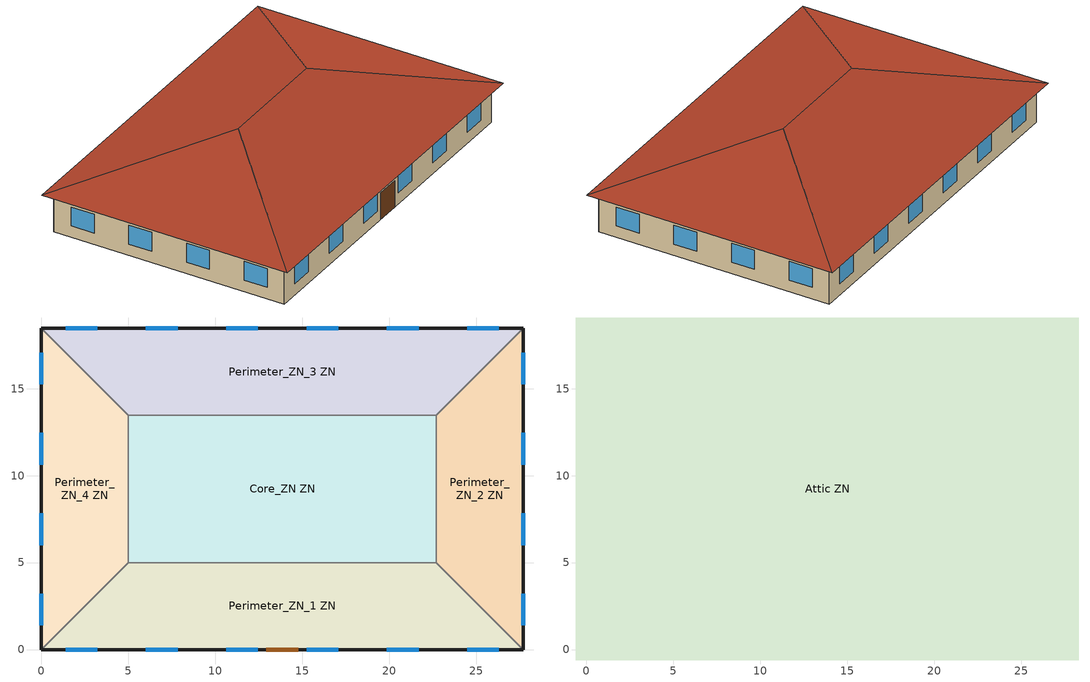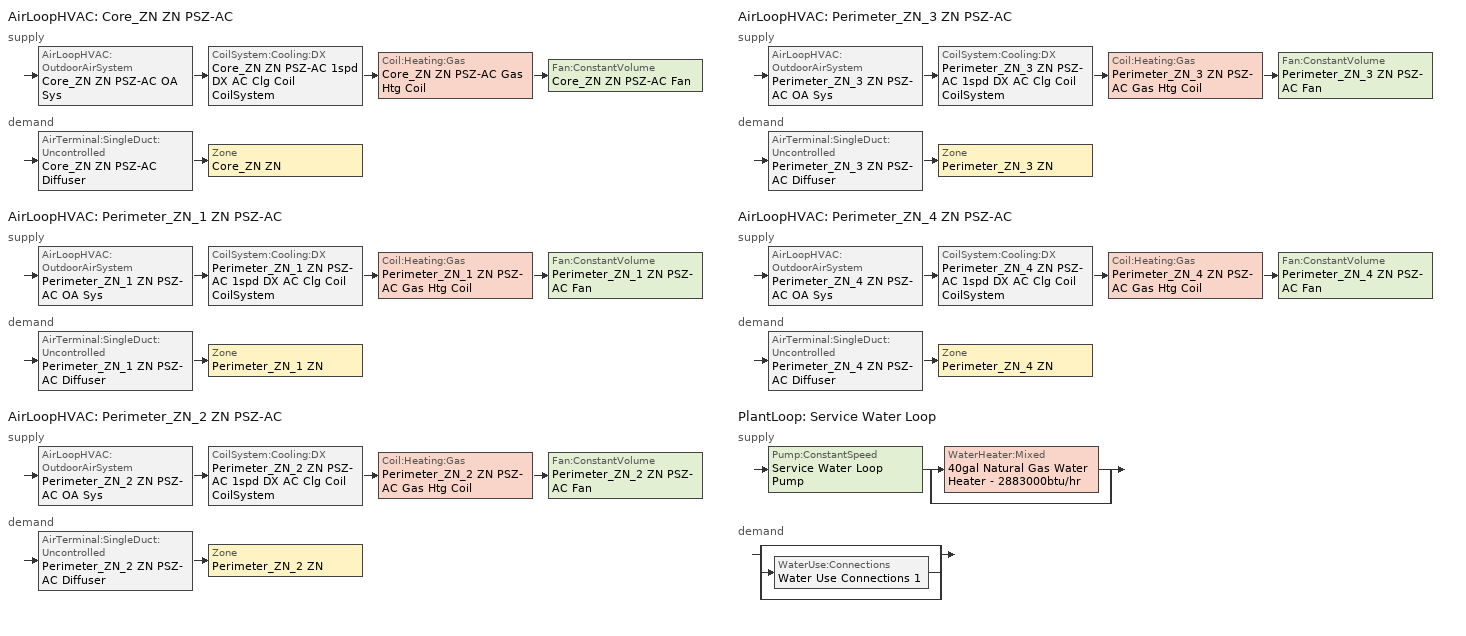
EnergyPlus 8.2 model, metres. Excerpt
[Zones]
Core_ZN ZN
 floor ground (ExtSlabCarpet 4in ClimateZone 1-8): 22.69,13.46 22.69,5 5,5 5,13.46 z0
 wall to Perimeter_ZN_2 ZN (Interior Wall): 22.69,5 22.69,13.46 z0:3.05
 wall to Perimeter_ZN_3 ZN (Interior Wall): 22.69,13.46 5,13.46 z0:3.05
 wall to Perimeter_ZN_1 ZN (Interior Wall): 5,5 22.69,5 z0:3.05
 wall to Perimeter_ZN_4 ZN (Interior Wall): 5,13.46 5,5 z0:3.05
Perimeter_ZN_1 ZN
 floor ground (ExtSlabCarpet 4in ClimateZone 1-8): 22.69,5 27.69,0 0,0 5,5 z0
 wall outside (CBECS 1980-2004 ExtWall Mass ClimateZone 3b LAX): 0,0 27.69,0 z0:3.05
 wall to Perimeter_ZN_2 ZN (Interior Wall): 27.69,0 22.69,5 z0:3.05
 wall to Perimeter_ZN_4 ZN (Interior Wall): 5,5 0,0 z0:3.05
 window (CBECS 1980-2004 ExtWindow ClimateZone 3b LAX): 1.39,0 3.22,0 / 6.01,0 7.84,0 / 10.62,0 12.45,0 / 15.24,0 17.07,0 / 19.85,0 21.68,0 / 24.47,0 26.3,0 z0.9:2.42
 door (Exterior Door): 12.93,0 14.76,0 z0:2.13
Perimeter_ZN_2 ZN
 floor ground (ExtSlabCarpet 4in ClimateZone 1-8): 27.69,18.46 27.69,0 22.69,5 22.69,13.46 z0
 wall outside (CBECS 1980-2004 ExtWall Mass ClimateZone 3b LAX): 27.69,0 27.69,18.46 z0:3.05
 wall to Perimeter_ZN_3 ZN (Interior Wall): 27.69,18.46 22.69,13.46 z0:3.05
 window (CBECS 1980-2004 ExtWindow ClimateZone 3b LAX): 27.69,1.39 27.69,3.22 / 27.69,6.01 27.69,7.84 / 27.69,10.62 27.69,12.45 / 27.69,15.24 27.69,17.07 z0.9:2.42
Perimeter_ZN_3 ZN
 floor ground (ExtSlabCarpet 4in ClimateZone 1-8): 27.69,18.46 22.69,13.46 5,13.46 0,18.46 z0
 wall outside (CBECS 1980-2004 ExtWall Mass ClimateZone 3b LAX): 27.69,18.46 0,18.46 z0:3.05
 wall to Perimeter_ZN_4 ZN (Interior Wall): 0,18.46 5,13.46 z0:3.05
 window (CBECS 1980-2004 ExtWindow ClimateZone 3b LAX): 26.3,18.46 24.47,18.46 / 21.68,18.46 19.85,18.46 / 17.07,18.46 15.24,18.46 / 12.45,18.46 10.62,18.46 / 7.84,18.46 6.01,18.46 / 3.22,18.46 1.39,18.46 z0.9:2.42
Perimeter_ZN_4 ZN
 floor ground (ExtSlabCarpet 4in ClimateZone 1-8): 0,18.46 5,13.46 5,5 0,0 z0
 wall outside (CBECS 1980-2004 ExtWall Mass ClimateZone 3b LAX): 0,18.46 0,0 z0:3.05
 window (CBECS 1980-2004 ExtWindow ClimateZone 3b LAX): 0,17.07 0,15.24 / 0,12.45 0,10.62 / 0,7.84 0,6.01 / 0,3.22 0,1.39 z0.9:2.42
Attic ZN
 floor outside (ExtSlabCarpet 4in ClimateZone 1-8): 28.29,19.06 28.29,-0.6 27.69,0 27.69,18.46 z3.05; 28.29,19.06 27.69,18.46 0,18.46 -0.6,19.06 z3.05; 27.69,0 28.29,-0.6 -0.6,-0.6 0,0 z3.05; -0.6,19.06 0,18.46 0,0 -0.6,-0.6 z3.05
 floor to Core_ZN ZN (Interior Floor): 22.69,13.46 22.69,5 5,5 5,13.46 z3.05
 floor to Perimeter_ZN_2 ZN (Interior Floor): 27.69,18.46 27.69,0 22.69,5 22.69,13.46 z3.05
 floor to Perimeter_ZN_3 ZN (Interior Floor): 27.69,18.46 22.69,13.46 5,13.46 0,18.46 z3.05
 floor to Perimeter_ZN_1 ZN (Interior Floor): 22.69,5 27.69,0 0,0 5,5 z3.05
 floor to Perimeter_ZN_4 ZN (Interior Floor): 0,18.46 5,13.46 5,5 0,0 z3.05
 roof outside (CBECS 1980-2004 ExtRoof IEAD ClimateZone 3b LAX): 18.46,9.23,6.33 28.29,-0.6,3.05 28.29,19.06,3.05; 18.46,9.23,6.33 28.29,19.06,3.05 -0.6,19.06,3.05 9.23,9.23,6.33; 9.23,9.23,6.33 -0.6,-0.6,3.05 28.29,-0.6,3.05 18.46,9.23,6.33; 9.23,9.23,6.33 -0.6,19.06,3.05 -0.6,-0.6,3.05
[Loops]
AirLoopHVAC 'Core_ZN ZN PSZ-AC'
 supply: AirLoopHVAC:OutdoorAirSystem 'Core_ZN ZN PSZ-AC OA Sys' > CoilSystem:Cooling:DX 'Core_ZN ZN PSZ-AC 1spd DX AC Clg Coil CoilSystem' > Coil:Heating:Gas 'Core_ZN ZN PSZ-AC Gas Htg Coil' > Fan:ConstantVolume 'Core_ZN ZN PSZ-AC Fan'
 demand: AirTerminal:SingleDuct:Uncontrolled 'Core_ZN ZN PSZ-AC Diffuser' > Zone 'Core_ZN ZN'
AirLoopHVAC 'Perimeter_ZN_1 ZN PSZ-AC'
 supply: AirLoopHVAC:OutdoorAirSystem 'Perimeter_ZN_1 ZN PSZ-AC OA Sys' > CoilSystem:Cooling:DX 'Perimeter_ZN_1 ZN PSZ-AC 1spd DX AC Clg Coil CoilSystem' > Coil:Heating:Gas 'Perimeter_ZN_1 ZN PSZ-AC Gas Htg Coil' > Fan:ConstantVolume 'Perimeter_ZN_1 ZN PSZ-AC Fan'
 demand: AirTerminal:SingleDuct:Uncontrolled 'Perimeter_ZN_1 ZN PSZ-AC Diffuser' > Zone 'Perimeter_ZN_1 ZN'
AirLoopHVAC 'Perimeter_ZN_2 ZN PSZ-AC'
 supply: AirLoopHVAC:OutdoorAirSystem 'Perimeter_ZN_2 ZN PSZ-AC OA Sys' > CoilSystem:Cooling:DX 'Perimeter_ZN_2 ZN PSZ-AC 1spd DX AC Clg Coil CoilSystem' > Coil:Heating:Gas 'Perimeter_ZN_2 ZN PSZ-AC Gas Htg Coil' > Fan:ConstantVolume 'Perimeter_ZN_2 ZN PSZ-AC Fan'
 demand: AirTerminal:SingleDuct:Uncontrolled 'Perimeter_ZN_2 ZN PSZ-AC Diffuser' > Zone 'Perimeter_ZN_2 ZN'
AirLoopHVAC 'Perimeter_ZN_3 ZN PSZ-AC'
 supply: AirLoopHVAC:OutdoorAirSystem 'Perimeter_ZN_3 ZN PSZ-AC OA Sys' > CoilSystem:Cooling:DX 'Perimeter_ZN_3 ZN PSZ-AC 1spd DX AC Clg Coil CoilSystem' > Coil:Heating:Gas 'Perimeter_ZN_3 ZN PSZ-AC Gas Htg Coil' > Fan:ConstantVolume 'Perimeter_ZN_3 ZN PSZ-AC Fan'
 demand: AirTerminal:SingleDuct:Uncontrolled 'Perimeter_ZN_3 ZN PSZ-AC Diffuser' > Zone 'Perimeter_ZN_3 ZN'
AirLoopHVAC 'Perimeter_ZN_4 ZN PSZ-AC'
 supply: AirLoopHVAC:OutdoorAirSystem 'Perimeter_ZN_4 ZN PSZ-AC OA Sys' > CoilSystem:Cooling:DX 'Perimeter_ZN_4 ZN PSZ-AC 1spd DX AC Clg Coil CoilSystem' > Coil:Heating:Gas 'Perimeter_ZN_4 ZN PSZ-AC Gas Htg Coil' > Fan:ConstantVolume 'Perimeter_ZN_4 ZN PSZ-AC Fan'
 demand: AirTerminal:SingleDuct:Uncontrolled 'Perimeter_ZN_4 ZN PSZ-AC Diffuser' > Zone 'Perimeter_ZN_4 ZN'
PlantLoop 'Service Water Loop'
 supply: Pump:ConstantSpeed 'Service Water Loop Pump' > split
  | WaterHeater:Mixed '40gal Natural Gas Water Heater - 2883000btu/hr'
  | bypass
 demand: split
  | bypass
  | WaterUse:Connections 'Water Use Connections 1'
  | bypass
[Building]
Small Office: North Axis {deg}=0; Terrain=City; Loads Convergence Tolerance Value=0.04; Temperature Convergence Tolerance Value {deltaC}=0.2; Solar Distribution=FullInteriorAndExterior; Maximum Number of Warmup Days=25; Minimum Number of Warmup Days=6
[Site:Location]
El Paso International Ap  Ut_TX_USA: Latitude {deg}=31.77; Longitude {deg}=-106.5; Time Zone {hr}=-7; Elevation {m}=1186
[Site:GroundTemperature:BuildingSurface]
19.527, 19.502, 19.536, 19.598, 20.002, 21.64, 22.225, 22.375, 21.449, 20.121, 19.802, 19.633
[Site:WaterMainsTemperature]
Calculation Method=Correlation; Annual Average Outdoor Air Temperature {C}=17.9417; Maximum Difference In Monthly Average Outdoor Air Temperatures {deltaC}=21.1
[SizingPeriod:DesignDay] Day of Month=21; Dry-Bulb Temperature Range Modifier Type=DefaultMultipliers; Humidity Condition Type=Wetbulb; Barometric Pressure {Pa}=87865; Rain Indicator=No; Snow Indicator=No; Daylight Saving Time Indicator=No
Name | Month | Day Type | Maximum Dry-Bulb Temperature {C} | Daily Dry-Bulb Temperature Range {deltaC} | Wetbulb or DewPoint at Maximum Dry-Bulb {C} | Wind Speed {m/s} | Wind Direction {deg} | Solar Model Indicator | ASHRAE Clear Sky Optical Depth for Beam Irradiance (taub) | ASHRAE Clear Sky Optical Depth for Diffuse Irradiance (taud) | Sky Clearness
El Paso International Ap  Ut Ann Clg .4% Condns DB=>MWB | 7 | SummerDesignDay | 38.1 | 13 | 18.1 | 3.9 | 280 | ASHRAETau | 0.605 | 1.547
El Paso International Ap  Ut Ann Clg .4% Condns WB=>MDB | 7 | SummerDesignDay | 30.1 | 13 | 21.3 | 3.9 | 280 | ASHRAETau | 0.605 | 1.547
El Paso International Ap  Ut Ann Htg 99.6% Condns DB | 12 | WinterDesignDay | -5.2 | 0 | -5.2 | 2.2 | 20 | ASHRAEClearSky |  |  | 0
[Material] Thermal Absorptance=0.9
Name | Roughness | Thickness {m} | Conductivity {W/m-K} | Density {kg/m3} | Specific Heat {J/kg-K} | Solar Absorptance | Visible Absorptance
1/2IN Gypsum | Smooth | 0.0127 | 0.16 | 784.9 | 830 | 0.4 | 0.4
1IN Stucco | Smooth | 0.0253 | 0.6918 | 1858 | 837 | 0.92 | 0.92
8IN CONCRETE HW RefBldg | Rough | 0.2032 | 1.311 | 2240 | 836.8 | 0.7 | 0.7
F08 Metal surface | Smooth | 0.0008 | 45.28 | 7824 | 500 | 0.7 | 0.7
F16 Acoustic tile | MediumSmooth | 0.0191 | 0.06 | 368 | 590 | 0.3 | 0.3
G01a 19mm gypsum board | MediumSmooth | 0.019 | 0.16 | 800 | 1090 | 0.4 | 0.4
I01 25mm insulation board | MediumRough | 0.0254 | 0.03 | 43 | 1210 | 0.6 | 0.6
IEAD NonRes Roof Insulation-1.76 | MediumRough | 0.0739805 | 0.049 | 265 | 836.8 | 0.7 | 0.7
M11 100mm lightweight concrete | MediumRough | 0.1016 | 0.53 | 1280 | 840 | 0.5 | 0.5
Mass NonRes Wall Insulation-0.61 | MediumRough | 0.00914642 | 0.049 | 265 | 836.8 | 0.7 | 0.7
MAT-CC05 4 HW CONCRETE | Rough | 0.1016 | 1.311 | 2240 | 836.8 | 0.85 | 0.85
Metal Decking | MediumSmooth | 0.0015 | 45.006 | 7680 | 418.4 | 0.6 | 0.6
Roof Membrane | VeryRough | 0.0095 | 0.16 | 1121.29 | 1460 | 0.7 | 0.7
[Material:AirGap]
Name | Thermal Resistance {m2-K/W}
F04 Wall air space resistance | 0.15
F05 Ceiling air space resistance | 0.18
[Material:NoMass]
CP02 CARPET PAD: Roughness=Smooth; Thermal Resistance {m2-K/W}=0.1; Thermal Absorptance=0.9; Solar Absorptance=0.8; Visible Absorptance=0.8
[WindowMaterial:SimpleGlazingSystem]
Fixed Window 5.84/0.44/0.27: U-Factor {W/m2-K}=5.84; Solar Heat Gain Coefficient=0.44; Visible Transmittance=0.27
[Construction]
CBECS 1980-2004 ExtRoof IEAD ClimateZone 3b LAX: Roof Membrane, IEAD NonRes Roof Insulation-1.76, Metal Decking
CBECS 1980-2004 ExtWall Mass ClimateZone 3b LAX: 1IN Stucco, 8IN CONCRETE HW RefBldg, Mass NonRes Wall Insulation-0.61, 1/2IN Gypsum
CBECS 1980-2004 ExtWindow ClimateZone 3b LAX: Fixed Window 5.84/0.44/0.27
Exterior Door: F08 Metal surface, I01 25mm insulation board
ExtSlabCarpet 4in ClimateZone 1-8: MAT-CC05 4 HW CONCRETE, CP02 CARPET PAD
Interior Floor: F16 Acoustic tile, F05 Ceiling air space resistance, M11 100mm lightweight concrete
Interior Wall: G01a 19mm gypsum board, F04 Wall air space resistance, G01a 19mm gypsum board
[Zone]
Name | Part of Total Floor Area
Attic ZN | No
Core_ZN ZN; Perimeter_ZN_1 ZN; Perimeter_ZN_2 ZN; Perimeter_ZN_3 ZN; Perimeter_ZN_4 ZN | Yes
[ZoneControl:Thermostat] Control Object Type 1=ThermostatSetpoint:DualSetpoint; Control Name 1=DOE Ref 1980-2004 - Office - WholeBuilding - Sm Office Thermostat
Name | Zone or ZoneList | Control Type Schedule
Core_ZN ZN Thermostat | Core_ZN ZN | Core_ZN ZN Thermostat Schedule
Perimeter_ZN_1 ZN Thermostat | Perimeter_ZN_1 ZN | Perimeter_ZN_1 ZN Thermostat Schedule
Perimeter_ZN_2 ZN Thermostat | Perimeter_ZN_2 ZN | Perimeter_ZN_2 ZN Thermostat Schedule
Perimeter_ZN_3 ZN Thermostat | Perimeter_ZN_3 ZN | Perimeter_ZN_3 ZN Thermostat Schedule
Perimeter_ZN_4 ZN Thermostat | Perimeter_ZN_4 ZN | Perimeter_ZN_4 ZN Thermostat Schedule
[ThermostatSetpoint:DualSetpoint]
DOE Ref 1980-2004 - Office - WholeBuilding - Sm Office Thermostat: Heating Setpoint Temperature Schedule=Small Office HtgSetp; Cooling Setpoint Temperature Schedule=Small Office ClgSetp
[AirTerminal:SingleDuct:Uncontrolled] Availability Schedule=Always On Discrete; Maximum Air Flow Rate {m3/s}=AutoSize
Core_ZN ZN PSZ-AC Diffuser; Perimeter_ZN_1 ZN PSZ-AC Diffuser; Perimeter_ZN_2 ZN PSZ-AC Diffuser; Perimeter_ZN_3 ZN PSZ-AC Diffuser; Perimeter_ZN_4 ZN PSZ-AC Diffuser
[Zone equipment]
Core_ZN ZN: Core_ZN ZN PSZ-AC Diffuser
Perimeter_ZN_1 ZN: Perimeter_ZN_1 ZN PSZ-AC Diffuser
Perimeter_ZN_2 ZN: Perimeter_ZN_2 ZN PSZ-AC Diffuser
Perimeter_ZN_3 ZN: Perimeter_ZN_3 ZN PSZ-AC Diffuser
Perimeter_ZN_4 ZN: Perimeter_ZN_4 ZN PSZ-AC Diffuser
[Sizing:Zone] Zone Cooling Design Supply Air Temperature Input Method=SupplyAirTemperature; Zone Cooling Design Supply Air Temperature {C}=14; Zone Heating Design Supply Air Temperature Input Method=SupplyAirTemperature; Zone Heating Design Supply Air Temperature {C}=40; Zone Cooling Design Supply Air Humidity Ratio {kgWater/kgDryAir}=0.0085; Zone Heating Design Supply Air Humidity Ratio {kgWater/kgDryAir}=0.008; Design Specification Outdoor Air Object=DOE Ref 1980-2004 - Office - WholeBuilding - Sm Office Ventilation; Cooling Design Air Flow Method=DesignDay; Cooling Design Air Flow Rate {m3/s}=0; Cooling Minimum Air Flow per Zone Floor Area {m3/s-m2}=0.000762; Cooling Minimum Air Flow {m3/s}=0; Cooling Minimum Air Flow Fraction=0; Heating Design Air Flow Method=DesignDay; Heating Design Air Flow Rate {m3/s}=0; Heating Maximum Air Flow per Zone Floor Area {m3/s-m2}=0.002032; Heating Maximum Air Flow {m3/s}=0.141576; Heating Maximum Air Flow Fraction=0.3
Name | Design Specification Zone Air Distribution Object
Core_ZN ZN | Core_ZN ZN Design Spec Zone Air Dist
Perimeter_ZN_1 ZN | Perimeter_ZN_1 ZN Design Spec Zone Air Dist
Perimeter_ZN_2 ZN | Perimeter_ZN_2 ZN Design Spec Zone Air Dist
Perimeter_ZN_3 ZN | Perimeter_ZN_3 ZN Design Spec Zone Air Dist
Perimeter_ZN_4 ZN | Perimeter_ZN_4 ZN Design Spec Zone Air Dist
[DesignSpecification:ZoneAirDistribution] Zone Air Distribution Effectiveness in Cooling Mode=1; Zone Air Distribution Effectiveness in Heating Mode=1
Core_ZN ZN Design Spec Zone Air Dist; Perimeter_ZN_1 ZN Design Spec Zone Air Dist; Perimeter_ZN_2 ZN Design Spec Zone Air Dist; Perimeter_ZN_3 ZN Design Spec Zone Air Dist; Perimeter_ZN_4 ZN Design Spec Zone Air Dist
[Controller:MechanicalVentilation] Availability Schedule=SmallOffice PSZ-AC OA Damper; Demand Controlled Ventilation=No; System Outdoor Air Method=ZoneSum; Design Specification Outdoor Air Object Name 1=DOE Ref 1980-2004 - Office - WholeBuilding - Sm Office Ventilation
Name | Zone Name 1 | Design Specification Zone Air Distribution Object Name 1
Controller Mechanical Ventilation 5 | Core_ZN ZN | Core_ZN ZN Design Spec Zone Air Dist
Controller Mechanical Ventilation 1 | Perimeter_ZN_1 ZN | Perimeter_ZN_1 ZN Design Spec Zone Air Dist
Controller Mechanical Ventilation 2 | Perimeter_ZN_2 ZN | Perimeter_ZN_2 ZN Design Spec Zone Air Dist
Controller Mechanical Ventilation 3 | Perimeter_ZN_3 ZN | Perimeter_ZN_3 ZN Design Spec Zone Air Dist
Controller Mechanical Ventilation 4 | Perimeter_ZN_4 ZN | Perimeter_ZN_4 ZN Design Spec Zone Air Dist
[DesignSpecification:OutdoorAir]
DOE Ref 1980-2004 - Office - WholeBuilding - Sm Office Ventilation: Outdoor Air Method=Sum; Outdoor Air Flow per Person {m3/s-person}=0.00943895; Outdoor Air Flow per Zone Floor Area {m3/s-m2}=0; Outdoor Air Flow per Zone {m3/s}=0; Outdoor Air Flow Air Changes per Hour {1/hr}=0
[AirLoopHVAC] Design Supply Air Flow Rate {m3/s}=AutoSize
Core_ZN ZN PSZ-AC; Perimeter_ZN_1 ZN PSZ-AC; Perimeter_ZN_2 ZN PSZ-AC; Perimeter_ZN_3 ZN PSZ-AC; Perimeter_ZN_4 ZN PSZ-AC
[Sizing:System] Type of Load to Size On=Sensible; Design Outdoor Air Flow Rate {m3/s}=Autosize; Minimum System Air Flow Ratio=1; Preheat Design Temperature {C}=7; Preheat Design Humidity Ratio {kgWater/kgDryAir}=0.008; Precool Design Temperature {C}=12.8; Precool Design Humidity Ratio {kgWater/kgDryAir}=0.008; Central Cooling Design Supply Air Temperature {C}=12.8; Central Heating Design Supply Air Temperature {C}=40; Sizing Option=Coincident; 100% Outdoor Air in Cooling=No; 100% Outdoor Air in Heating=No; Central Cooling Design Supply Air Humidity Ratio {kgWater/kgDryAir}=0.0085; Central Heating Design Supply Air Humidity Ratio {kgWater/kgDryAir}=0.008; Cooling Design Air Flow Method=DesignDay; Cooling Design Air Flow Rate {m3/s}=0; Heating Design Air Flow Method=DesignDay; Heating Design Air Flow Rate {m3/s}=0; System Outdoor Air Method=ZoneSum
Core_ZN ZN PSZ-AC; Perimeter_ZN_1 ZN PSZ-AC; Perimeter_ZN_2 ZN PSZ-AC; Perimeter_ZN_3 ZN PSZ-AC; Perimeter_ZN_4 ZN PSZ-AC
[AvailabilityManager:NightCycle] Applicability Schedule=Always On Discrete; Fan Schedule=SmallOffice PSZ-AC Operation; Control Type=CycleOnAny; Thermostat Tolerance {deltaC}=1; Cycling Run Time {s}=3600
Core_ZN ZN PSZ-AC NightCycle Manager; Perimeter_ZN_1 ZN PSZ-AC NightCycle Manager; Perimeter_ZN_2 ZN PSZ-AC NightCycle Manager; Perimeter_ZN_3 ZN PSZ-AC NightCycle Manager; Perimeter_ZN_4 ZN PSZ-AC NightCycle Manager
[Controller:OutdoorAir] Minimum Outdoor Air Flow Rate {m3/s}=Autosize; Maximum Outdoor Air Flow Rate {m3/s}=Autosize; Economizer Control Type=NoEconomizer; Economizer Control Action Type=ModulateFlow; Economizer Maximum Limit Dry-Bulb Temperature {C}=28; Economizer Maximum Limit Enthalpy {J/kg}=64000; Economizer Minimum Limit Dry-Bulb Temperature {C}=-100; Lockout Type=NoLockout; Minimum Limit Type=FixedMinimum; Minimum Outdoor Air Schedule=SmallOffice PSZ-AC OA Damper; High Humidity Control=No; Control High Indoor Humidity Based on Outdoor Humidity Ratio=Yes; Heat Recovery Bypass Control Type=BypassWhenWithinEconomizerLimits
Name | Mechanical Ventilation Controller
Controller Outdoor Air 5 | Controller Mechanical Ventilation 5
Controller Outdoor Air 1 | Controller Mechanical Ventilation 1
Controller Outdoor Air 2 | Controller Mechanical Ventilation 2
Controller Outdoor Air 3 | Controller Mechanical Ventilation 3
Controller Outdoor Air 4 | Controller Mechanical Ventilation 4
[AvailabilityManager:Scheduled] Schedule=Always On Discrete
Core_ZN ZN PSZ-AC OA Sys Availability Manager; Perimeter_ZN_1 ZN PSZ-AC OA Sys Availability Manager; Perimeter_ZN_2 ZN PSZ-AC OA Sys Availability Manager; Perimeter_ZN_3 ZN PSZ-AC OA Sys Availability Manager; Perimeter_ZN_4 ZN PSZ-AC OA Sys Availability Manager
[SetpointManager:MixedAir] Control Variable=Temperature
Setpoint Manager Mixed Air 1; Setpoint Manager Mixed Air 2; Setpoint Manager Mixed Air 3; Setpoint Manager Mixed Air 4; Setpoint Manager Mixed Air 5; Setpoint Manager Mixed Air 6; Setpoint Manager Mixed Air 7; Setpoint Manager Mixed Air 8; Setpoint Manager Mixed Air 9; Setpoint Manager Mixed Air 10; Setpoint Manager Mixed Air 11; Setpoint Manager Mixed Air 12; Setpoint Manager Mixed Air 13; Setpoint Manager Mixed Air 14; Setpoint Manager Mixed Air 15
[CoilSystem:Cooling:DX] Availability Schedule=Always On Discrete
Name | Cooling Coil
Core_ZN ZN PSZ-AC 1spd DX AC Clg Coil CoilSystem | Core_ZN ZN PSZ-AC 1spd DX AC Clg Coil
Perimeter_ZN_1 ZN PSZ-AC 1spd DX AC Clg Coil CoilSystem | Perimeter_ZN_1 ZN PSZ-AC 1spd DX AC Clg Coil
Perimeter_ZN_2 ZN PSZ-AC 1spd DX AC Clg Coil CoilSystem | Perimeter_ZN_2 ZN PSZ-AC 1spd DX AC Clg Coil
Perimeter_ZN_3 ZN PSZ-AC 1spd DX AC Clg Coil CoilSystem | Perimeter_ZN_3 ZN PSZ-AC 1spd DX AC Clg Coil
Perimeter_ZN_4 ZN PSZ-AC 1spd DX AC Clg Coil CoilSystem | Perimeter_ZN_4 ZN PSZ-AC 1spd DX AC Clg Coil
[Coil:Cooling:DX:SingleSpeed] Availability Schedule=Always On Discrete; Gross Rated Total Cooling Capacity {W}=Autosize; Gross Rated Sensible Heat Ratio=Autosize; Gross Rated Cooling COP {W/W}=3; Rated Air Flow Rate {m3/s}=Autosize; Rated Evaporator Fan Power Per Volume Flow Rate {W/(m3/s)}=773.3; Condenser Type=AirCooled; Evaporative Condenser Effectiveness=0; Crankcase Heater Capacity {W}=0; Maximum Outdoor Dry-Bulb Temperature for Crankcase Heater Operation {C}=0; Basin Heater Capacity {W/K}=0; Basin Heater Setpoint Temperature {C}=10
Name | Total Cooling Capacity Function of Temperature Curve | Total Cooling Capacity Function of Flow Fraction Curve | Energy Input Ratio Function of Temperature Curve | Energy Input Ratio Function of Flow Fraction Curve | Part Load Fraction Correlation Curve
Core_ZN ZN PSZ-AC 1spd DX AC Clg Coil | Curve Biquadratic 9 | Curve Quadratic 13 | Curve Biquadratic 10 | Curve Quadratic 14 | Curve Quadratic 15
Perimeter_ZN_1 ZN PSZ-AC 1spd DX AC Clg Coil | Curve Biquadratic 1 | Curve Quadratic 1 | Curve Biquadratic 2 | Curve Quadratic 2 | Curve Quadratic 3
Perimeter_ZN_2 ZN PSZ-AC 1spd DX AC Clg Coil | Curve Biquadratic 3 | Curve Quadratic 4 | Curve Biquadratic 4 | Curve Quadratic 5 | Curve Quadratic 6
Perimeter_ZN_3 ZN PSZ-AC 1spd DX AC Clg Coil | Curve Biquadratic 5 | Curve Quadratic 7 | Curve Biquadratic 6 | Curve Quadratic 8 | Curve Quadratic 9
Perimeter_ZN_4 ZN PSZ-AC 1spd DX AC Clg Coil | Curve Biquadratic 7 | Curve Quadratic 10 | Curve Biquadratic 8 | Curve Quadratic 11 | Curve Quadratic 12
[Coil:Heating:Gas] Availability Schedule=Always On Discrete; Gas Burner Efficiency=0.8; Nominal Capacity {W}=AutoSize; Parasitic Electric Load {W}=0; Parasitic Gas Load {W}=0
Core_ZN ZN PSZ-AC Gas Htg Coil; Perimeter_ZN_1 ZN PSZ-AC Gas Htg Coil; Perimeter_ZN_2 ZN PSZ-AC Gas Htg Coil; Perimeter_ZN_3 ZN PSZ-AC Gas Htg Coil; Perimeter_ZN_4 ZN PSZ-AC Gas Htg Coil
[Fan:ConstantVolume] Availability Schedule=SmallOffice PSZ-AC Operation; Fan Total Efficiency=0.54; Pressure Rise {Pa}=622.722; Maximum Flow Rate {m3/s}=AutoSize; Motor Efficiency=0.9; Motor In Airstream Fraction=1
Core_ZN ZN PSZ-AC Fan; Perimeter_ZN_1 ZN PSZ-AC Fan; Perimeter_ZN_2 ZN PSZ-AC Fan; Perimeter_ZN_3 ZN PSZ-AC Fan; Perimeter_ZN_4 ZN PSZ-AC Fan
[SetpointManager:SingleZone:Reheat] Control Variable=Temperature; Minimum Supply Air Temperature {C}=10; Maximum Supply Air Temperature {C}=50
Name | Control Zone
Setpoint Manager Single Zone Reheat 5 | Core_ZN ZN
Setpoint Manager Single Zone Reheat 1 | Perimeter_ZN_1 ZN
Setpoint Manager Single Zone Reheat 2 | Perimeter_ZN_2 ZN
Setpoint Manager Single Zone Reheat 3 | Perimeter_ZN_3 ZN
Setpoint Manager Single Zone Reheat 4 | Perimeter_ZN_4 ZN
[PlantLoop]
Service Water Loop: Fluid Type=Water; Plant Equipment Operation Scheme=Service Water Loop Operation Scheme List; Maximum Loop Temperature {C}=100; Minimum Loop Temperature {C}=0; Maximum Loop Flow Rate {m3/s}=Autosize; Minimum Loop Flow Rate {m3/s}=0; Plant Loop Volume {m3}=Autocalculate; Load Distribution Scheme=Optimal
[PlantEquipmentOperationSchemes]
Service Water Loop Operation Scheme List: Control Scheme Object Type 1=PlantEquipmentOperation:HeatingLoad; Control Scheme Name 1=Service Water Loop Heating Operation Scheme; Control Scheme Schedule Name 1=Always On Discrete
[PlantEquipmentOperation:HeatingLoad]
Service Water Loop Heating Operation Scheme: Load Range Lower Limit 1 {W}=0; Load Range Upper Limit 1 {W}=1000000000; Range Equipment List Name 1=Service Water Loop Heating Equipment List
[PlantEquipmentList]
Service Water Loop Heating Equipment List: WaterHeater:Mixed, 40gal Natural Gas Water Heater - 2883000btu/hr
[Sizing:Plant]
Service Water Loop: Loop Type=Heating; Design Loop Exit Temperature {C}=60; Loop Design Temperature Difference {deltaC}=5
[Pump:ConstantSpeed]
Service Water Loop Pump: Rated Flow Rate {m3/s}=Autosize; Rated Pump Head {Pa}=0.001; Rated Power Consumption {W}=Autosize; Motor Efficiency=0.3; Fraction of Motor Inefficiencies to Fluid Stream=0; Pump Control Type=Intermittent
[WaterHeater:Mixed]
40gal Natural Gas Water Heater - 2883000btu/hr: Tank Volume {m3}=0.151416; Setpoint Temperature Schedule=Hot Water Loop Temp - 140F; Deadband Temperature Difference {deltaC}=2; Maximum Temperature Limit {C}=82.2222; Heater Control Type=Cycle; Heater Maximum Capacity {W}=844924; Heater Ignition Minimum Flow Rate {m3/s}=0; Heater Ignition Delay {s}=0; Heater Fuel Type=NaturalGas; Heater Thermal Efficiency=0.78; Off Cycle Parasitic Fuel Consumption Rate {W}=20; Off Cycle Parasitic Fuel Type=NaturalGas; Off Cycle Parasitic Heat Fraction to Tank=0.8; On Cycle Parasitic Fuel Consumption Rate {W}=0; On Cycle Parasitic Fuel Type=NaturalGas; On Cycle Parasitic Heat Fraction to Tank=0; Ambient Temperature Indicator=Schedule; Ambient Temperature Schedule=Water Heater Ambient Temp Schedule - 70F; Off Cycle Loss Coefficient to Ambient Temperature {W/K}=6; Off Cycle Loss Fraction to Zone=1; On Cycle Loss Coefficient to Ambient Temperature {W/K}=6; On Cycle Loss Fraction to Zone=1; Use Side Effectiveness=1; Source Side Effectiveness=1; Use Side Design Flow Rate {m3/s}=Autosize; Source Side Design Flow Rate {m3/s}=Autosize; Indirect Water Heating Recovery Time {hr}=1.5
[WaterUse:Connections]
Water Use Connections 1: Water Use Equipment Name 1=Water Use Equipment 1
[WaterUse:Equipment]
Water Use Equipment 1: Peak Flow Rate {m3/s}=3.15451e-06; Flow Rate Fraction Schedule=OfficeSmall BLDG_SWH_SCH; Target Temperature Schedule=Schedule Ruleset 1
[Exterior:Lights]
NonDimming Exterior Lights Def: Schedule=Always On Discrete; Design Level {W}=2766; Control Option=AstronomicalClock
[SetpointManager:Scheduled]
Setpoint Manager Scheduled 1: Control Variable=Temperature; Schedule=Hot Water Loop Temp - 140F
[Schedule:Compact]
Core_ZN ZN Thermostat Schedule; Perimeter_ZN_1 ZN Thermostat Schedule; Perimeter_ZN_2 ZN Thermostat Schedule; Perimeter_ZN_3 ZN Thermostat Schedule; Perimeter_ZN_4 ZN Thermostat Schedule: Through: 12/31, For: AllDays, Until: 24:00, 4
[Schedule:Day:Interval]
Small Office HtgSetp Summer Design Day 2; Small Office HtgSetp Summer Design Day 1: No, 24:00, 15.6
Small Office HtgSetp Default: No, 06:00, 15.6, 22:00, 21, 24:00, 15.6
Small Office HtgSetp Summer Design Day: No, 06:00, 15.6, 18:00, 21, 24:00, 15.6
Small Office HtgSetp Winter Design Day: No, 24:00, 21
Small Office ClgSetp Summer Design Day 2; Small Office ClgSetp Winter Design Day: No, 24:00, 26.7
Small Office ClgSetp Default; Small Office ClgSetp Summer Design Day: No, 06:00, 26.7, 22:00, 24, 24:00, 26.7
Small Office ClgSetp Summer Design Day 1: No, 06:00, 26.7, 18:00, 24, 24:00, 26.7
SmallOffice PSZ-AC OA Damper Summer Design Day 1; Schedule Day 18; OfficeSmall BLDG_SWH_SCH Default; SmallOffice PSZ-AC Operation Summer Design Day 2; SmallOffice PSZ-AC Operation Winter Design Day: No, 24:00, 0
SmallOffice PSZ-AC OA Damper Summer Design Day; SmallOffice PSZ-AC OA Damper Winter Design Day: No, 07:00, 0, 18:00, 1, 24:00, 0
Hot Water Loop Temp - 140F Default: No, 24:00, 60
OfficeSmall BLDG_SWH_SCH Summer Design Day; OfficeSmall BLDG_SWH_SCH Summer Design Day 1; OfficeSmall BLDG_SWH_SCH Winter Design Day: No, 07:00, 0, 08:00, 0.27, 09:00, 0.55, 11:00, 0.64, 12:00, 0.82, 13:00, 1, 14:00, 0.91, 16:00, 0.55, 17:00, 0.73, 19:00, 0.37, 20:00, 0.18, 21:00, 0.27, 22:00, 0.09, 24:00, 0
Schedule Day 20: No, 24:00, 43.3333
SmallOffice PSZ-AC Operation Default: No, 06:00, 0, 07:00, 0, 19:00, 1, 22:00, 1, 24:00, 0
SmallOffice PSZ-AC Operation Summer Design Day 1: No, 06:00, 0, 19:00, 1, 24:00, 0
Water Heater Ambient Temp Schedule - 70F Default: No, 24:00, 21.1111
[Schedule:Week:Daily]
Schedule:Week:Daily {975445f9-a098-4b15-9579-7a130ea4ead4}: Small Office HtgSetp Summer Design Day 2, Small Office HtgSetp Default, Small Office HtgSetp Default, Small Office HtgSetp Default, Small Office HtgSetp Default, Small Office HtgSetp Default, Small Office HtgSetp Summer Design Day, Small Office HtgSetp Default, Small Office HtgSetp Summer Design Day 1, Small Office HtgSetp Winter Design Day, Small Office HtgSetp Default, Small Office HtgSetp Default
Schedule:Week:Daily {2a02cc29-c85e-47f3-b254-875725295414}: Small Office ClgSetp Summer Design Day 2, Small Office ClgSetp Default, Small Office ClgSetp Default, Small Office ClgSetp Default, Small Office ClgSetp Default, Small Office ClgSetp Default, Small Office ClgSetp Summer Design Day 1, Small Office ClgSetp Default, Small Office ClgSetp Summer Design Day, Small Office ClgSetp Winter Design Day, Small Office ClgSetp Default, Small Office ClgSetp Default
Schedule:Week:Daily {3cd7e075-157a-46c5-af9a-ddfc3f9e7aad}: SmallOffice PSZ-AC OA Damper Summer Design Day 1, Schedule Day 18, Schedule Day 18, Schedule Day 18, Schedule Day 18, Schedule Day 18, SmallOffice PSZ-AC OA Damper Summer Design Day, Schedule Day 18, Schedule Day 18, SmallOffice PSZ-AC OA Damper Winter Design Day, Schedule Day 18, Schedule Day 18
Schedule:Week:Daily {08e9f16e-f0aa-4f50-aca8-863a89485215}: Hot Water Loop Temp - 140F Default, Hot Water Loop Temp - 140F Default, Hot Water Loop Temp - 140F Default, Hot Water Loop Temp - 140F Default, Hot Water Loop Temp - 140F Default, Hot Water Loop Temp - 140F Default, Hot Water Loop Temp - 140F Default, Hot Water Loop Temp - 140F Default, Hot Water Loop Temp - 140F Default, Hot Water Loop Temp - 140F Default, Hot Water Loop Temp - 140F Default, Hot Water Loop Temp - 140F Default
Schedule:Week:Daily {89d559cb-984f-4e7e-8b42-ae34a6701339}: OfficeSmall BLDG_SWH_SCH Default, OfficeSmall BLDG_SWH_SCH Summer Design Day 1, OfficeSmall BLDG_SWH_SCH Summer Design Day 1, OfficeSmall BLDG_SWH_SCH Summer Design Day 1, OfficeSmall BLDG_SWH_SCH Summer Design Day 1, OfficeSmall BLDG_SWH_SCH Summer Design Day 1, OfficeSmall BLDG_SWH_SCH Default, OfficeSmall BLDG_SWH_SCH Default, OfficeSmall BLDG_SWH_SCH Summer Design Day, OfficeSmall BLDG_SWH_SCH Winter Design Day, OfficeSmall BLDG_SWH_SCH Default, OfficeSmall BLDG_SWH_SCH Default
Schedule:Week:Daily {2c5eca16-9adb-4b3e-89fd-d11b0f4d2cd0}: Schedule Day 20, Schedule Day 20, Schedule Day 20, Schedule Day 20, Schedule Day 20, Schedule Day 20, Schedule Day 20, Schedule Day 20, Schedule Day 20, Schedule Day 20, Schedule Day 20, Schedule Day 20
Schedule:Week:Daily {fc671e02-dad9-4a60-87a5-5ce24b0483e1}: SmallOffice PSZ-AC Operation Default, SmallOffice PSZ-AC Operation Default, SmallOffice PSZ-AC Operation Default, SmallOffice PSZ-AC Operation Default, SmallOffice PSZ-AC Operation Default, SmallOffice PSZ-AC Operation Default, SmallOffice PSZ-AC Operation Summer Design Day 2, SmallOffice PSZ-AC Operation Default, SmallOffice PSZ-AC Operation Summer Design Day 1, SmallOffice PSZ-AC Operation Winter Design Day, SmallOffice PSZ-AC Operation Default, SmallOffice PSZ-AC Operation Default
Schedule:Week:Daily {397f9217-4074-4dfd-818f-b740ab398582}: Water Heater Ambient Temp Schedule - 70F Default, Water Heater Ambient Temp Schedule - 70F Default, Water Heater Ambient Temp Schedule - 70F Default, Water Heater Ambient Temp Schedule - 70F Default, Water Heater Ambient Temp Schedule - 70F Default, Water Heater Ambient Temp Schedule - 70F Default, Water Heater Ambient Temp Schedule - 70F Default, Water Heater Ambient Temp Schedule - 70F Default, Water Heater Ambient Temp Schedule - 70F Default, Water Heater Ambient Temp Schedule - 70F Default, Water Heater Ambient Temp Schedule - 70F Default, Water Heater Ambient Temp Schedule - 70F Default
[Schedule:Year]
Small Office HtgSetp: Schedule:Week:Daily {975445f9-a098-4b15-9579-7a130ea4ead4}, 1, 1, 12, 31
Small Office ClgSetp: Schedule:Week:Daily {2a02cc29-c85e-47f3-b254-875725295414}, 1, 1, 12, 31
SmallOffice PSZ-AC OA Damper: Schedule:Week:Daily {3cd7e075-157a-46c5-af9a-ddfc3f9e7aad}, 1, 1, 12, 31
Hot Water Loop Temp - 140F: Schedule:Week:Daily {08e9f16e-f0aa-4f50-aca8-863a89485215}, 1, 1, 12, 31
OfficeSmall BLDG_SWH_SCH: Schedule:Week:Daily {89d559cb-984f-4e7e-8b42-ae34a6701339}, 1, 1, 12, 31
Schedule Ruleset 1: Schedule:Week:Daily {2c5eca16-9adb-4b3e-89fd-d11b0f4d2cd0}, 1, 1, 12, 31
SmallOffice PSZ-AC Operation: Schedule:Week:Daily {fc671e02-dad9-4a60-87a5-5ce24b0483e1}, 1, 1, 12, 31
Water Heater Ambient Temp Schedule - 70F: Schedule:Week:Daily {397f9217-4074-4dfd-818f-b740ab398582}, 1, 1, 12, 31
[Schedule:Constant]
Always On Discrete: Hourly Value=1
[Curve:Biquadratic] Minimum Value of x {BasedOnField A2}=-100; Maximum Value of x {BasedOnField A2}=100; Minimum Value of y {BasedOnField A3}=-100; Maximum Value of y {BasedOnField A3}=100
Name | Coefficient1 Constant | Coefficient2 x | Coefficient3 x**2 | Coefficient4 y | Coefficient5 y**2 | Coefficient6 x*y
Curve Biquadratic 9; Curve Biquadratic 1; Curve Biquadratic 3; Curve Biquadratic 5; Curve Biquadratic 7 | 0.971212 | -0.0152755 | 0.00144345 | -0.00039321 | -6.8364e-06 | -0.000290596
Curve Biquadratic 10; Curve Biquadratic 2; Curve Biquadratic 4; Curve Biquadratic 6; Curve Biquadratic 8 | 0.286871 | 0.0239022 | -0.000810648 | 0.0134585 | 0.000338936 | -0.000487004
[Curve:Quadratic]
Name | Coefficient1 Constant | Coefficient2 x | Coefficient3 x**2 | Minimum Value of x {BasedOnField A2} | Maximum Value of x {BasedOnField A2} | Minimum Curve Output {BasedOnField A3} | Maximum Curve Output {BasedOnField A3}
Curve Quadratic 13; Curve Quadratic 14; Curve Quadratic 1; Curve Quadratic 2; Curve Quadratic 4; Curve Quadratic 5; Curve Quadratic 7; Curve Quadratic 8; Curve Quadratic 10; Curve Quadratic 11 | 1 | 0 | 0 | -100 | 100
Curve Quadratic 15; Curve Quadratic 3; Curve Quadratic 6; Curve Quadratic 9; Curve Quadratic 12 | 0.909496 | 0.0986477 | -0.00819488 | 0 | 1 | 0.7 | 1
